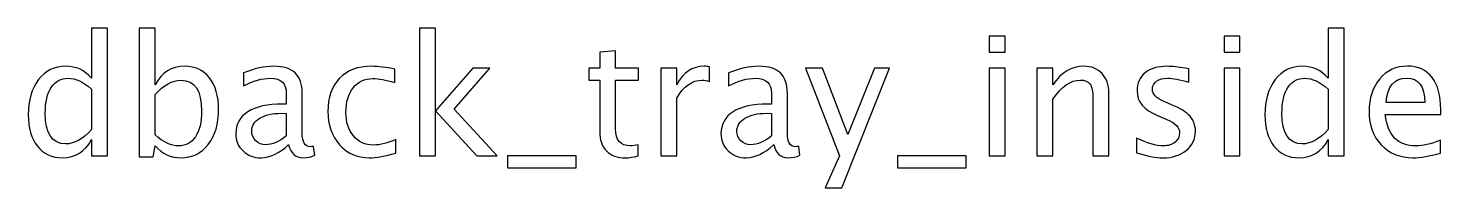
# Model space of a CAD drawing. Header units: centimetres. Extents: x -34.9 to 34.8, y -12.8 to 28.7.
# Drawn here: x 12.2 to 34.79, y 26.16 to 28.71 of the extents above; entities that cross this region are included whole.
import ezdxf

# ---------------------------------------------------------------- set-up
doc = ezdxf.new("R2010")
doc.units = ezdxf.units.CM
doc.header["$MEASUREMENT"] = 0
doc.layers.add('Layer 1', color=7, linetype='Continuous')

msp = doc.modelspace()

# ---------------------------------------------------------------- linework, layer by layer
at = {"layer": 'Layer 1'}
for points, knots in [([(13.21373, 26.67044), (13.21373, 26.67044), (13.21373, 26.9337), (13.21373, 26.9337), (13.21373, 26.9337), (13.1101, 26.73703), (12.954, 26.63869), (12.74542, 26.63869), (12.74542, 26.63869), (12.57608, 26.63869), (12.44291, 26.69999), (12.3459, 26.82302), (12.3459, 26.82302), (12.24888, 26.94605), (12.20037, 27.11406), (12.20037, 27.32705), (12.20037, 27.32705), (12.20037, 27.55988), (12.2555, 27.74729), (12.3653, 27.88929), (12.3653, 27.88929), (12.47554, 28.03084), (12.62018, 28.10183), (12.79966, 28.10183), (12.79966, 28.10183), (12.9659, 28.10183), (13.10437, 28.03833), (13.21373, 27.91089), (13.21373, 27.91089), (13.21373, 27.91089), (13.21373, 28.71037), (13.21373, 28.71037), (13.21373, 28.71037), (13.21373, 28.71037), (13.46773, 28.71037), (13.46773, 28.71037), (13.46773, 28.71037), (13.46773, 28.71037), (13.46773, 26.67044), (13.46773, 26.67044), (13.46773, 26.67044), (13.46773, 26.67044), (13.21373, 26.67044), (13.21373, 26.67044)], [0, 0, 0, 0, 0.08333333, 0.08333333, 0.08333333, 0.08333333, 0.16666667, 0.16666667, 0.16666667, 0.16666667, 0.25, 0.25, 0.25, 0.25, 0.33333333, 0.33333333, 0.33333333, 0.33333333, 0.41666667, 0.41666667, 0.41666667, 0.41666667, 0.5, 0.5, 0.5, 0.5, 0.58333333, 0.58333333, 0.58333333, 0.58333333, 0.66666667, 0.66666667, 0.66666667, 0.66666667, 0.75, 0.75, 0.75, 0.75, 0.83333333, 0.83333333, 0.83333333, 0.83333333, 1, 1, 1, 1]), ([(13.97661, 26.65457), (13.97661, 26.65457), (13.97661, 28.71037), (13.97661, 28.71037), (13.97661, 28.71037), (13.97661, 28.71037), (14.23061, 28.71037), (14.23061, 28.71037), (14.23061, 28.71037), (14.23061, 28.71037), (14.23061, 27.80771), (14.23061, 27.80771), (14.23061, 27.80771), (14.33468, 28.00394), (14.49122, 28.10183), (14.6998, 28.10183), (14.6998, 28.10183), (14.8687, 28.10183), (15.00143, 28.04054), (15.09844, 27.91751), (15.09844, 27.91751), (15.19546, 27.79448), (15.24396, 27.62647), (15.24396, 27.41348), (15.24396, 27.41348), (15.24396, 27.18153), (15.18884, 26.99411), (15.07904, 26.85212), (15.07904, 26.85212), (14.96924, 26.70969), (14.8246, 26.63869), (14.64556, 26.63869), (14.64556, 26.63869), (14.47932, 26.63869), (14.34085, 26.70219), (14.23061, 26.82963), (14.23061, 26.82963), (14.23061, 26.82963), (14.19974, 26.65457), (14.19974, 26.65457), (14.19974, 26.65457), (14.19974, 26.65457), (13.97661, 26.65457), (13.97661, 26.65457)], [0, 0, 0, 0, 0.08333333, 0.08333333, 0.08333333, 0.08333333, 0.16666667, 0.16666667, 0.16666667, 0.16666667, 0.25, 0.25, 0.25, 0.25, 0.33333333, 0.33333333, 0.33333333, 0.33333333, 0.41666667, 0.41666667, 0.41666667, 0.41666667, 0.5, 0.5, 0.5, 0.5, 0.58333333, 0.58333333, 0.58333333, 0.58333333, 0.66666667, 0.66666667, 0.66666667, 0.66666667, 0.75, 0.75, 0.75, 0.75, 0.83333333, 0.83333333, 0.83333333, 0.83333333, 1, 1, 1, 1]), ([(18.45777, 26.67044), (18.45777, 26.67044), (18.45777, 28.71037), (18.45777, 28.71037), (18.45777, 28.71037), (18.45777, 28.71037), (18.71177, 28.71037), (18.71177, 28.71037), (18.71177, 28.71037), (18.71177, 28.71037), (18.71177, 27.39231), (18.71177, 27.39231), (18.71177, 27.39231), (18.71177, 27.39231), (19.30708, 28.07273), (19.30708, 28.07273), (19.30708, 28.07273), (19.30708, 28.07273), (19.58137, 28.07273), (19.58137, 28.07273), (19.58137, 28.07273), (19.58137, 28.07273), (19.01251, 27.41833), (19.01251, 27.41833), (19.01251, 27.41833), (19.01251, 27.41833), (19.70043, 26.67044), (19.70043, 26.67044), (19.70043, 26.67044), (19.70043, 26.67044), (19.37323, 26.67044), (19.37323, 26.67044), (19.37323, 26.67044), (19.37323, 26.67044), (18.71177, 27.38966), (18.71177, 27.38966), (18.71177, 27.38966), (18.71177, 27.38966), (18.71177, 26.67044), (18.71177, 26.67044), (18.71177, 26.67044), (18.71177, 26.67044), (18.45777, 26.67044), (18.45777, 26.67044)], [0, 0, 0, 0, 0.08333333, 0.08333333, 0.08333333, 0.08333333, 0.16666667, 0.16666667, 0.16666667, 0.16666667, 0.25, 0.25, 0.25, 0.25, 0.33333333, 0.33333333, 0.33333333, 0.33333333, 0.41666667, 0.41666667, 0.41666667, 0.41666667, 0.5, 0.5, 0.5, 0.5, 0.58333333, 0.58333333, 0.58333333, 0.58333333, 0.66666667, 0.66666667, 0.66666667, 0.66666667, 0.75, 0.75, 0.75, 0.75, 0.83333333, 0.83333333, 0.83333333, 0.83333333, 1, 1, 1, 1]), ([(32.98822, 26.67044), (32.98822, 26.67044), (32.98822, 26.9337), (32.98822, 26.9337), (32.98822, 26.9337), (32.88459, 26.73703), (32.72849, 26.63869), (32.51991, 26.63869), (32.51991, 26.63869), (32.35057, 26.63869), (32.2174, 26.69999), (32.12039, 26.82302), (32.12039, 26.82302), (32.02337, 26.94605), (31.97486, 27.11406), (31.97486, 27.32705), (31.97486, 27.32705), (31.97486, 27.55988), (32.02999, 27.74729), (32.13979, 27.88929), (32.13979, 27.88929), (32.25003, 28.03084), (32.39467, 28.10183), (32.57415, 28.10183), (32.57415, 28.10183), (32.74039, 28.10183), (32.87886, 28.03833), (32.98822, 27.91089), (32.98822, 27.91089), (32.98822, 27.91089), (32.98822, 28.71037), (32.98822, 28.71037), (32.98822, 28.71037), (32.98822, 28.71037), (33.24222, 28.71037), (33.24222, 28.71037), (33.24222, 28.71037), (33.24222, 28.71037), (33.24222, 26.67044), (33.24222, 26.67044), (33.24222, 26.67044), (33.24222, 26.67044), (32.98822, 26.67044), (32.98822, 26.67044)], [0, 0, 0, 0, 0.08333333, 0.08333333, 0.08333333, 0.08333333, 0.16666667, 0.16666667, 0.16666667, 0.16666667, 0.25, 0.25, 0.25, 0.25, 0.33333333, 0.33333333, 0.33333333, 0.33333333, 0.41666667, 0.41666667, 0.41666667, 0.41666667, 0.5, 0.5, 0.5, 0.5, 0.58333333, 0.58333333, 0.58333333, 0.58333333, 0.66666667, 0.66666667, 0.66666667, 0.66666667, 0.75, 0.75, 0.75, 0.75, 0.83333333, 0.83333333, 0.83333333, 0.83333333, 1, 1, 1, 1]), ([(27.5656, 28.32938), (27.5656, 28.32938), (27.5656, 28.58338), (27.5656, 28.58338), (27.5656, 28.58338), (27.5656, 28.58338), (27.8196, 28.58338), (27.8196, 28.58338), (27.8196, 28.58338), (27.8196, 28.58338), (27.8196, 28.32938), (27.8196, 28.32938), (27.8196, 28.32938), (27.8196, 28.32938), (27.5656, 28.32938), (27.5656, 28.32938)], [0, 0, 0, 0, 0.2, 0.2, 0.2, 0.2, 0.4, 0.4, 0.4, 0.4, 0.6, 0.6, 0.6, 0.6, 1, 1, 1, 1]), ([(31.32135, 28.32938), (31.32135, 28.32938), (31.32135, 28.58338), (31.32135, 28.58338), (31.32135, 28.58338), (31.32135, 28.58338), (31.57535, 28.58338), (31.57535, 28.58338), (31.57535, 28.58338), (31.57535, 28.58338), (31.57535, 28.32938), (31.57535, 28.32938), (31.57535, 28.32938), (31.57535, 28.32938), (31.32135, 28.32938), (31.32135, 28.32938)], [0, 0, 0, 0, 0.2, 0.2, 0.2, 0.2, 0.4, 0.4, 0.4, 0.4, 0.6, 0.6, 0.6, 0.6, 1, 1, 1, 1]), ([(21.95423, 26.67088), (21.87574, 26.64927), (21.80739, 26.63869), (21.74962, 26.63869), (21.74962, 26.63869), (21.61997, 26.63869), (21.51899, 26.67573), (21.44667, 26.74981), (21.44667, 26.74981), (21.37391, 26.8239), (21.33775, 26.92664), (21.33775, 27.0585), (21.33775, 27.0585), (21.33775, 27.0585), (21.33775, 27.88223), (21.33775, 27.88223), (21.33775, 27.88223), (21.33775, 27.88223), (21.16225, 27.88223), (21.16225, 27.88223), (21.16225, 27.88223), (21.16225, 27.88223), (21.16225, 28.07273), (21.16225, 28.07273), (21.16225, 28.07273), (21.16225, 28.07273), (21.33775, 28.07273), (21.33775, 28.07273), (21.33775, 28.07273), (21.33775, 28.07273), (21.33775, 28.32629), (21.33775, 28.32629), (21.33775, 28.32629), (21.33775, 28.32629), (21.59175, 28.35054), (21.59175, 28.35054), (21.59175, 28.35054), (21.59175, 28.35054), (21.59175, 28.07273), (21.59175, 28.07273), (21.59175, 28.07273), (21.59175, 28.07273), (21.95952, 28.07273), (21.95952, 28.07273), (21.95952, 28.07273), (21.95952, 28.07273), (21.95952, 27.88223), (21.95952, 27.88223), (21.95952, 27.88223), (21.95952, 27.88223), (21.59175, 27.88223), (21.59175, 27.88223), (21.59175, 27.88223), (21.59175, 27.88223), (21.59175, 27.10436), (21.59175, 27.10436), (21.59175, 27.10436), (21.59175, 26.92091), (21.67157, 26.82919), (21.83076, 26.82919), (21.83076, 26.82919), (21.86471, 26.82919), (21.90572, 26.83492), (21.95423, 26.84595), (21.95423, 26.84595), (21.95423, 26.84595), (21.95423, 26.67088), (21.95423, 26.67088)], [0, 0, 0, 0, 0.05555556, 0.05555556, 0.05555556, 0.05555556, 0.11111111, 0.11111111, 0.11111111, 0.11111111, 0.16666667, 0.16666667, 0.16666667, 0.16666667, 0.22222222, 0.22222222, 0.22222222, 0.22222222, 0.27777778, 0.27777778, 0.27777778, 0.27777778, 0.33333333, 0.33333333, 0.33333333, 0.33333333, 0.38888889, 0.38888889, 0.38888889, 0.38888889, 0.44444444, 0.44444444, 0.44444444, 0.44444444, 0.5, 0.5, 0.5, 0.5, 0.55555556, 0.55555556, 0.55555556, 0.55555556, 0.61111111, 0.61111111, 0.61111111, 0.61111111, 0.66666667, 0.66666667, 0.66666667, 0.66666667, 0.72222222, 0.72222222, 0.72222222, 0.72222222, 0.77777778, 0.77777778, 0.77777778, 0.77777778, 0.83333333, 0.83333333, 0.83333333, 0.83333333, 0.88888889, 0.88888889, 0.88888889, 0.88888889, 1, 1, 1, 1]), ([(16.36447, 26.84903), (16.2119, 26.7088), (16.06505, 26.63869), (15.92394, 26.63869), (15.92394, 26.63869), (15.80797, 26.63869), (15.71139, 26.67485), (15.63511, 26.74761), (15.63511, 26.74761), (15.55838, 26.82037), (15.52001, 26.91209), (15.52001, 27.02278), (15.52001, 27.02278), (15.52001, 27.17579), (15.58439, 27.29353), (15.71316, 27.37555), (15.71316, 27.37555), (15.84192, 27.45757), (16.02669, 27.49858), (16.26746, 27.49858), (16.26746, 27.49858), (16.26746, 27.49858), (16.32699, 27.49858), (16.32699, 27.49858), (16.32699, 27.49858), (16.32699, 27.49858), (16.32699, 27.66748), (16.32699, 27.66748), (16.32699, 27.66748), (16.32699, 27.8302), (16.24232, 27.91133), (16.07255, 27.91133), (16.07255, 27.91133), (15.94114, 27.91133), (15.79738, 27.86988), (15.64172, 27.78698), (15.64172, 27.78698), (15.64172, 27.78698), (15.64172, 27.996), (15.64172, 27.996), (15.64172, 27.996), (15.81282, 28.06656), (15.97421, 28.10183), (16.12547, 28.10183), (16.12547, 28.10183), (16.28113, 28.10183), (16.39622, 28.06656), (16.46986, 27.99556), (16.46986, 27.99556), (16.54395, 27.92456), (16.58099, 27.8152), (16.58099, 27.66748), (16.58099, 27.66748), (16.58099, 27.66748), (16.58099, 27.0338), (16.58099, 27.0338), (16.58099, 27.0338), (16.58099, 26.88872), (16.62553, 26.81596), (16.71504, 26.81596), (16.71504, 26.81596), (16.72607, 26.81596), (16.74238, 26.81772), (16.76399, 26.82125), (16.76399, 26.82125), (16.76399, 26.82125), (16.78207, 26.68014), (16.78207, 26.68014), (16.78207, 26.68014), (16.72431, 26.65236), (16.66081, 26.63869), (16.59113, 26.63869), (16.59113, 26.63869), (16.47251, 26.63869), (16.3971, 26.7088), (16.36447, 26.84903)], [0, 0, 0, 0, 0.05, 0.05, 0.05, 0.05, 0.1, 0.1, 0.1, 0.1, 0.15, 0.15, 0.15, 0.15, 0.2, 0.2, 0.2, 0.2, 0.25, 0.25, 0.25, 0.25, 0.3, 0.3, 0.3, 0.3, 0.35, 0.35, 0.35, 0.35, 0.4, 0.4, 0.4, 0.4, 0.45, 0.45, 0.45, 0.45, 0.5, 0.5, 0.5, 0.5, 0.55, 0.55, 0.55, 0.55, 0.6, 0.6, 0.6, 0.6, 0.65, 0.65, 0.65, 0.65, 0.7, 0.7, 0.7, 0.7, 0.75, 0.75, 0.75, 0.75, 0.8, 0.8, 0.8, 0.8, 0.85, 0.85, 0.85, 0.85, 0.9, 0.9, 0.9, 0.9, 1, 1, 1, 1]), ([(18.07633, 26.71277), (17.91184, 26.66338), (17.76985, 26.63869), (17.65035, 26.63869), (17.65035, 26.63869), (17.46073, 26.63869), (17.30374, 26.7088), (17.17895, 26.84859), (17.17895, 26.84859), (17.05415, 26.98882), (16.99153, 27.16565), (16.99153, 27.37864), (16.99153, 27.37864), (16.99153, 27.60618), (17.05327, 27.78389), (17.17674, 27.91089), (17.17674, 27.91089), (17.30021, 28.03833), (17.47263, 28.10183), (17.694, 28.10183), (17.694, 28.10183), (17.80292, 28.10183), (17.92551, 28.08684), (18.06045, 28.05685), (18.06045, 28.05685), (18.06045, 28.05685), (18.06045, 27.84254), (18.06045, 27.84254), (18.06045, 27.84254), (17.91713, 27.88488), (17.80028, 27.90604), (17.71032, 27.90604), (17.71032, 27.90604), (17.57979, 27.90604), (17.47528, 27.85709), (17.39723, 27.75964), (17.39723, 27.75964), (17.31918, 27.66219), (17.27993, 27.5321), (17.27993, 27.36982), (17.27993, 27.36982), (17.27993, 27.21239), (17.3205, 27.08539), (17.4012, 26.98794), (17.4012, 26.98794), (17.4819, 26.89093), (17.58729, 26.84242), (17.71826, 26.84242), (17.71826, 26.84242), (17.83423, 26.84242), (17.95329, 26.87241), (18.07633, 26.93238), (18.07633, 26.93238), (18.07633, 26.93238), (18.07633, 26.71277), (18.07633, 26.71277)], [0, 0, 0, 0, 0.06666667, 0.06666667, 0.06666667, 0.06666667, 0.13333333, 0.13333333, 0.13333333, 0.13333333, 0.2, 0.2, 0.2, 0.2, 0.26666667, 0.26666667, 0.26666667, 0.26666667, 0.33333333, 0.33333333, 0.33333333, 0.33333333, 0.4, 0.4, 0.4, 0.4, 0.46666667, 0.46666667, 0.46666667, 0.46666667, 0.53333333, 0.53333333, 0.53333333, 0.53333333, 0.6, 0.6, 0.6, 0.6, 0.66666667, 0.66666667, 0.66666667, 0.66666667, 0.73333333, 0.73333333, 0.73333333, 0.73333333, 0.8, 0.8, 0.8, 0.8, 0.86666667, 0.86666667, 0.86666667, 0.86666667, 1, 1, 1, 1]), ([(22.31671, 26.67044), (22.31671, 26.67044), (22.31671, 28.07273), (22.31671, 28.07273), (22.31671, 28.07273), (22.31671, 28.07273), (22.57071, 28.07273), (22.57071, 28.07273), (22.57071, 28.07273), (22.57071, 28.07273), (22.57071, 27.80771), (22.57071, 27.80771), (22.57071, 27.80771), (22.67169, 28.00394), (22.81809, 28.10183), (23.01036, 28.10183), (23.01036, 28.10183), (23.03638, 28.10183), (23.06372, 28.09963), (23.09194, 28.09522), (23.09194, 28.09522), (23.09194, 28.09522), (23.09194, 27.85754), (23.09194, 27.85754), (23.09194, 27.85754), (23.04784, 27.87209), (23.00904, 27.87958), (22.97552, 27.87958), (22.97552, 27.87958), (22.81413, 27.87958), (22.67919, 27.78433), (22.57071, 27.59339), (22.57071, 27.59339), (22.57071, 27.59339), (22.57071, 26.67044), (22.57071, 26.67044), (22.57071, 26.67044), (22.57071, 26.67044), (22.31671, 26.67044), (22.31671, 26.67044)], [0, 0, 0, 0, 0.09090909, 0.09090909, 0.09090909, 0.09090909, 0.18181818, 0.18181818, 0.18181818, 0.18181818, 0.27272727, 0.27272727, 0.27272727, 0.27272727, 0.36363636, 0.36363636, 0.36363636, 0.36363636, 0.45454545, 0.45454545, 0.45454545, 0.45454545, 0.54545455, 0.54545455, 0.54545455, 0.54545455, 0.63636364, 0.63636364, 0.63636364, 0.63636364, 0.72727273, 0.72727273, 0.72727273, 0.72727273, 0.81818182, 0.81818182, 0.81818182, 0.81818182, 1, 1, 1, 1]), ([(24.12205, 26.84903), (23.96948, 26.7088), (23.82263, 26.63869), (23.68152, 26.63869), (23.68152, 26.63869), (23.56555, 26.63869), (23.46897, 26.67485), (23.39269, 26.74761), (23.39269, 26.74761), (23.31596, 26.82037), (23.27759, 26.91209), (23.27759, 27.02278), (23.27759, 27.02278), (23.27759, 27.17579), (23.34197, 27.29353), (23.47074, 27.37555), (23.47074, 27.37555), (23.5995, 27.45757), (23.78427, 27.49858), (24.02504, 27.49858), (24.02504, 27.49858), (24.02504, 27.49858), (24.08457, 27.49858), (24.08457, 27.49858), (24.08457, 27.49858), (24.08457, 27.49858), (24.08457, 27.66748), (24.08457, 27.66748), (24.08457, 27.66748), (24.08457, 27.8302), (23.9999, 27.91133), (23.83013, 27.91133), (23.83013, 27.91133), (23.69872, 27.91133), (23.55496, 27.86988), (23.3993, 27.78698), (23.3993, 27.78698), (23.3993, 27.78698), (23.3993, 27.996), (23.3993, 27.996), (23.3993, 27.996), (23.5704, 28.06656), (23.73179, 28.10183), (23.88305, 28.10183), (23.88305, 28.10183), (24.03871, 28.10183), (24.1538, 28.06656), (24.22744, 27.99556), (24.22744, 27.99556), (24.30153, 27.92456), (24.33857, 27.8152), (24.33857, 27.66748), (24.33857, 27.66748), (24.33857, 27.66748), (24.33857, 27.0338), (24.33857, 27.0338), (24.33857, 27.0338), (24.33857, 26.88872), (24.38311, 26.81596), (24.47262, 26.81596), (24.47262, 26.81596), (24.48365, 26.81596), (24.49996, 26.81772), (24.52157, 26.82125), (24.52157, 26.82125), (24.52157, 26.82125), (24.53965, 26.68014), (24.53965, 26.68014), (24.53965, 26.68014), (24.48189, 26.65236), (24.41839, 26.63869), (24.34871, 26.63869), (24.34871, 26.63869), (24.23009, 26.63869), (24.15468, 26.7088), (24.12205, 26.84903)], [0, 0, 0, 0, 0.05, 0.05, 0.05, 0.05, 0.1, 0.1, 0.1, 0.1, 0.15, 0.15, 0.15, 0.15, 0.2, 0.2, 0.2, 0.2, 0.25, 0.25, 0.25, 0.25, 0.3, 0.3, 0.3, 0.3, 0.35, 0.35, 0.35, 0.35, 0.4, 0.4, 0.4, 0.4, 0.45, 0.45, 0.45, 0.45, 0.5, 0.5, 0.5, 0.5, 0.55, 0.55, 0.55, 0.55, 0.6, 0.6, 0.6, 0.6, 0.65, 0.65, 0.65, 0.65, 0.7, 0.7, 0.7, 0.7, 0.75, 0.75, 0.75, 0.75, 0.8, 0.8, 0.8, 0.8, 0.85, 0.85, 0.85, 0.85, 0.9, 0.9, 0.9, 0.9, 1, 1, 1, 1]), ([(24.94314, 26.15979), (24.94314, 26.15979), (25.17068, 26.66868), (25.17068, 26.66868), (25.17068, 26.66868), (25.17068, 26.66868), (24.62741, 28.07273), (24.62741, 28.07273), (24.62741, 28.07273), (24.62741, 28.07273), (24.89993, 28.07273), (24.89993, 28.07273), (24.89993, 28.07273), (24.89993, 28.07273), (25.30386, 27.01087), (25.30386, 27.01087), (25.30386, 27.01087), (25.30386, 27.01087), (25.73469, 28.07273), (25.73469, 28.07273), (25.73469, 28.07273), (25.73469, 28.07273), (25.97413, 28.07273), (25.97413, 28.07273), (25.97413, 28.07273), (25.97413, 28.07273), (25.20773, 26.15979), (25.20773, 26.15979), (25.20773, 26.15979), (25.20773, 26.15979), (24.94314, 26.15979), (24.94314, 26.15979)], [0, 0, 0, 0, 0.11111111, 0.11111111, 0.11111111, 0.11111111, 0.22222222, 0.22222222, 0.22222222, 0.22222222, 0.33333333, 0.33333333, 0.33333333, 0.33333333, 0.44444444, 0.44444444, 0.44444444, 0.44444444, 0.55555556, 0.55555556, 0.55555556, 0.55555556, 0.66666667, 0.66666667, 0.66666667, 0.66666667, 0.77777778, 0.77777778, 0.77777778, 0.77777778, 1, 1, 1, 1]), ([(27.5656, 26.67044), (27.5656, 26.67044), (27.5656, 28.07273), (27.5656, 28.07273), (27.5656, 28.07273), (27.5656, 28.07273), (27.8196, 28.07273), (27.8196, 28.07273), (27.8196, 28.07273), (27.8196, 28.07273), (27.8196, 26.67044), (27.8196, 26.67044), (27.8196, 26.67044), (27.8196, 26.67044), (27.5656, 26.67044), (27.5656, 26.67044)], [0, 0, 0, 0, 0.2, 0.2, 0.2, 0.2, 0.4, 0.4, 0.4, 0.4, 0.6, 0.6, 0.6, 0.6, 1, 1, 1, 1]), ([(28.33024, 26.67044), (28.33024, 26.67044), (28.33024, 28.07273), (28.33024, 28.07273), (28.33024, 28.07273), (28.33024, 28.07273), (28.58424, 28.07273), (28.58424, 28.07273), (28.58424, 28.07273), (28.58424, 28.07273), (28.58424, 27.80771), (28.58424, 27.80771), (28.58424, 27.80771), (28.71874, 28.00394), (28.88366, 28.10183), (29.07857, 28.10183), (29.07857, 28.10183), (29.20116, 28.10183), (29.29861, 28.06347), (29.37049, 27.9863), (29.37049, 27.9863), (29.44237, 27.90957), (29.47853, 27.80594), (29.47853, 27.6763), (29.47853, 27.6763), (29.47853, 27.6763), (29.47853, 26.67044), (29.47853, 26.67044), (29.47853, 26.67044), (29.47853, 26.67044), (29.22453, 26.67044), (29.22453, 26.67044), (29.22453, 26.67044), (29.22453, 26.67044), (29.22453, 27.59339), (29.22453, 27.59339), (29.22453, 27.59339), (29.22453, 27.69746), (29.2091, 27.77155), (29.17867, 27.81564), (29.17867, 27.81564), (29.1478, 27.86018), (29.09709, 27.88223), (29.02609, 27.88223), (29.02609, 27.88223), (28.86999, 27.88223), (28.7227, 27.78037), (28.58424, 27.57664), (28.58424, 27.57664), (28.58424, 27.57664), (28.58424, 26.67044), (28.58424, 26.67044), (28.58424, 26.67044), (28.58424, 26.67044), (28.33024, 26.67044), (28.33024, 26.67044)], [0, 0, 0, 0, 0.06666667, 0.06666667, 0.06666667, 0.06666667, 0.13333333, 0.13333333, 0.13333333, 0.13333333, 0.2, 0.2, 0.2, 0.2, 0.26666667, 0.26666667, 0.26666667, 0.26666667, 0.33333333, 0.33333333, 0.33333333, 0.33333333, 0.4, 0.4, 0.4, 0.4, 0.46666667, 0.46666667, 0.46666667, 0.46666667, 0.53333333, 0.53333333, 0.53333333, 0.53333333, 0.6, 0.6, 0.6, 0.6, 0.66666667, 0.66666667, 0.66666667, 0.66666667, 0.73333333, 0.73333333, 0.73333333, 0.73333333, 0.8, 0.8, 0.8, 0.8, 0.86666667, 0.86666667, 0.86666667, 0.86666667, 1, 1, 1, 1]), ([(29.92215, 26.72071), (29.92215, 26.72071), (29.92215, 26.95354), (29.92215, 26.95354), (29.92215, 26.95354), (30.0884, 26.87064), (30.23259, 26.82919), (30.35562, 26.82919), (30.35562, 26.82919), (30.42883, 26.82919), (30.48968, 26.84903), (30.53775, 26.88872), (30.53775, 26.88872), (30.58581, 26.92797), (30.61006, 26.97736), (30.61006, 27.03689), (30.61006, 27.03689), (30.61006, 27.12376), (30.5426, 27.19564), (30.40766, 27.25252), (30.40766, 27.25252), (30.40766, 27.25252), (30.25905, 27.31558), (30.25905, 27.31558), (30.25905, 27.31558), (30.03989, 27.40642), (29.93009, 27.53783), (29.93009, 27.70849), (29.93009, 27.70849), (29.93009, 27.83064), (29.9733, 27.92677), (30.05973, 27.99688), (30.05973, 27.99688), (30.14616, 28.067), (30.26478, 28.10183), (30.41516, 28.10183), (30.41516, 28.10183), (30.49321, 28.10183), (30.59022, 28.09125), (30.70531, 28.06964), (30.70531, 28.06964), (30.70531, 28.06964), (30.75823, 28.0595), (30.75823, 28.0595), (30.75823, 28.0595), (30.75823, 28.0595), (30.75823, 27.84783), (30.75823, 27.84783), (30.75823, 27.84783), (30.61668, 27.89017), (30.50379, 27.91133), (30.41956, 27.91133), (30.41956, 27.91133), (30.34548, 27.91133), (30.28683, 27.89502), (30.24229, 27.86283), (30.24229, 27.86283), (30.1982, 27.83064), (30.17615, 27.78742), (30.17615, 27.73318), (30.17615, 27.73318), (30.17615, 27.65689), (30.23788, 27.59207), (30.3618, 27.5396), (30.3618, 27.5396), (30.3618, 27.5396), (30.48395, 27.488), (30.48395, 27.488), (30.48395, 27.488), (30.62241, 27.42979), (30.72031, 27.36806), (30.77763, 27.30323), (30.77763, 27.30323), (30.8354, 27.23841), (30.86406, 27.15727), (30.86406, 27.06026), (30.86406, 27.06026), (30.86406, 26.93723), (30.81556, 26.83625), (30.7181, 26.75731), (30.7181, 26.75731), (30.62109, 26.67838), (30.49673, 26.63869), (30.34548, 26.63869), (30.34548, 26.63869), (30.22907, 26.63869), (30.0884, 26.66603), (29.92215, 26.72071)], [0, 0, 0, 0, 0.04347826, 0.04347826, 0.04347826, 0.04347826, 0.08695652, 0.08695652, 0.08695652, 0.08695652, 0.13043478, 0.13043478, 0.13043478, 0.13043478, 0.17391304, 0.17391304, 0.17391304, 0.17391304, 0.2173913, 0.2173913, 0.2173913, 0.2173913, 0.26086957, 0.26086957, 0.26086957, 0.26086957, 0.30434783, 0.30434783, 0.30434783, 0.30434783, 0.34782609, 0.34782609, 0.34782609, 0.34782609, 0.39130435, 0.39130435, 0.39130435, 0.39130435, 0.43478261, 0.43478261, 0.43478261, 0.43478261, 0.47826087, 0.47826087, 0.47826087, 0.47826087, 0.52173913, 0.52173913, 0.52173913, 0.52173913, 0.56521739, 0.56521739, 0.56521739, 0.56521739, 0.60869565, 0.60869565, 0.60869565, 0.60869565, 0.65217391, 0.65217391, 0.65217391, 0.65217391, 0.69565217, 0.69565217, 0.69565217, 0.69565217, 0.73913043, 0.73913043, 0.73913043, 0.73913043, 0.7826087, 0.7826087, 0.7826087, 0.7826087, 0.82608696, 0.82608696, 0.82608696, 0.82608696, 0.86956522, 0.86956522, 0.86956522, 0.86956522, 0.91304348, 0.91304348, 0.91304348, 0.91304348, 1, 1, 1, 1]), ([(31.32135, 26.67044), (31.32135, 26.67044), (31.32135, 28.07273), (31.32135, 28.07273), (31.32135, 28.07273), (31.32135, 28.07273), (31.57535, 28.07273), (31.57535, 28.07273), (31.57535, 28.07273), (31.57535, 28.07273), (31.57535, 26.67044), (31.57535, 26.67044), (31.57535, 26.67044), (31.57535, 26.67044), (31.32135, 26.67044), (31.32135, 26.67044)], [0, 0, 0, 0, 0.2, 0.2, 0.2, 0.2, 0.4, 0.4, 0.4, 0.4, 0.6, 0.6, 0.6, 0.6, 1, 1, 1, 1]), ([(34.78033, 26.71542), (34.60967, 26.66427), (34.46371, 26.63869), (34.342, 26.63869), (34.342, 26.63869), (34.1343, 26.63869), (33.96541, 26.70748), (33.83533, 26.84462), (33.83533, 26.84462), (33.70524, 26.98177), (33.63997, 27.15948), (33.63997, 27.3782), (33.63997, 27.3782), (33.63997, 27.59031), (33.6973, 27.76449), (33.81239, 27.90075), (33.81239, 27.90075), (33.92749, 28.03657), (34.07477, 28.10448), (34.25425, 28.10448), (34.25425, 28.10448), (34.42402, 28.10448), (34.55543, 28.04407), (34.64804, 27.92324), (34.64804, 27.92324), (34.74064, 27.80241), (34.78694, 27.63132), (34.78694, 27.40951), (34.78694, 27.40951), (34.78694, 27.40951), (34.78562, 27.3319), (34.78562, 27.3319), (34.78562, 27.3319), (34.78562, 27.3319), (33.89927, 27.3319), (33.89927, 27.3319), (33.89927, 27.3319), (33.93631, 26.99676), (34.09991, 26.82919), (34.38963, 26.82919), (34.38963, 26.82919), (34.4959, 26.82919), (34.62599, 26.85918), (34.78033, 26.91915), (34.78033, 26.91915), (34.78033, 26.91915), (34.78033, 26.71542), (34.78033, 26.71542)], [0, 0, 0, 0, 0.07692308, 0.07692308, 0.07692308, 0.07692308, 0.15384615, 0.15384615, 0.15384615, 0.15384615, 0.23076923, 0.23076923, 0.23076923, 0.23076923, 0.30769231, 0.30769231, 0.30769231, 0.30769231, 0.38461538, 0.38461538, 0.38461538, 0.38461538, 0.46153846, 0.46153846, 0.46153846, 0.46153846, 0.53846154, 0.53846154, 0.53846154, 0.53846154, 0.61538462, 0.61538462, 0.61538462, 0.61538462, 0.69230769, 0.69230769, 0.69230769, 0.69230769, 0.76923077, 0.76923077, 0.76923077, 0.76923077, 0.84615385, 0.84615385, 0.84615385, 0.84615385, 1, 1, 1, 1]), ([(13.21373, 27.73715), (13.08188, 27.85313), (12.95708, 27.91133), (12.8389, 27.91133), (12.8389, 27.91133), (12.72249, 27.91133), (12.63253, 27.86283), (12.56859, 27.76537), (12.56859, 27.76537), (12.50465, 27.66836), (12.4729, 27.53078), (12.4729, 27.35262), (12.4729, 27.35262), (12.4729, 27.02498), (12.58137, 26.86094), (12.79877, 26.86094), (12.79877, 26.86094), (12.93988, 26.86094), (13.07835, 26.93811), (13.21373, 27.09201), (13.21373, 27.09201), (13.21373, 27.09201), (13.21373, 27.73715), (13.21373, 27.73715)], [0, 0, 0, 0, 0.14285714, 0.14285714, 0.14285714, 0.14285714, 0.28571429, 0.28571429, 0.28571429, 0.28571429, 0.42857143, 0.42857143, 0.42857143, 0.42857143, 0.57142857, 0.57142857, 0.57142857, 0.57142857, 0.71428571, 0.71428571, 0.71428571, 0.71428571, 1, 1, 1, 1]), ([(14.23061, 27.0047), (14.36158, 26.88784), (14.48637, 26.82919), (14.60499, 26.82919), (14.60499, 26.82919), (14.72185, 26.82919), (14.81225, 26.87814), (14.87575, 26.97559), (14.87575, 26.97559), (14.93969, 27.07305), (14.97144, 27.21019), (14.97144, 27.38746), (14.97144, 27.38746), (14.97144, 27.71554), (14.86296, 27.87958), (14.646, 27.87958), (14.646, 27.87958), (14.50401, 27.87958), (14.36555, 27.80286), (14.23061, 27.64896), (14.23061, 27.64896), (14.23061, 27.64896), (14.23061, 27.0047), (14.23061, 27.0047)], [0, 0, 0, 0, 0.14285714, 0.14285714, 0.14285714, 0.14285714, 0.28571429, 0.28571429, 0.28571429, 0.28571429, 0.42857143, 0.42857143, 0.42857143, 0.42857143, 0.57142857, 0.57142857, 0.57142857, 0.57142857, 0.71428571, 0.71428571, 0.71428571, 0.71428571, 1, 1, 1, 1]), ([(32.98822, 27.73715), (32.85637, 27.85313), (32.73157, 27.91133), (32.61339, 27.91133), (32.61339, 27.91133), (32.49698, 27.91133), (32.40702, 27.86283), (32.34308, 27.76537), (32.34308, 27.76537), (32.27914, 27.66836), (32.24739, 27.53078), (32.24739, 27.35262), (32.24739, 27.35262), (32.24739, 27.02498), (32.35586, 26.86094), (32.57326, 26.86094), (32.57326, 26.86094), (32.71437, 26.86094), (32.85284, 26.93811), (32.98822, 27.09201), (32.98822, 27.09201), (32.98822, 27.09201), (32.98822, 27.73715), (32.98822, 27.73715)], [0, 0, 0, 0, 0.14285714, 0.14285714, 0.14285714, 0.14285714, 0.28571429, 0.28571429, 0.28571429, 0.28571429, 0.42857143, 0.42857143, 0.42857143, 0.42857143, 0.57142857, 0.57142857, 0.57142857, 0.57142857, 0.71428571, 0.71428571, 0.71428571, 0.71428571, 1, 1, 1, 1]), ([(33.9125, 27.5224), (33.9125, 27.5224), (34.53162, 27.5224), (34.53162, 27.5224), (34.53162, 27.5224), (34.53162, 27.78345), (34.43416, 27.91398), (34.2397, 27.91398), (34.2397, 27.91398), (34.0439, 27.91398), (33.93498, 27.78345), (33.9125, 27.5224)], [0, 0, 0, 0, 0.25, 0.25, 0.25, 0.25, 0.5, 0.5, 0.5, 0.5, 1, 1, 1, 1]), ([(16.32699, 26.9875), (16.32699, 26.9875), (16.32699, 27.34777), (16.32699, 27.34777), (16.32699, 27.34777), (16.32699, 27.34777), (16.24541, 27.35042), (16.24541, 27.35042), (16.24541, 27.35042), (16.1043, 27.35042), (15.99053, 27.3244), (15.90366, 27.27237), (15.90366, 27.27237), (15.81723, 27.21989), (15.77401, 27.15066), (15.77401, 27.06423), (15.77401, 27.06423), (15.77401, 27.00381), (15.79562, 26.95266), (15.83839, 26.91077), (15.83839, 26.91077), (15.88161, 26.86888), (15.93408, 26.84771), (15.99626, 26.84771), (15.99626, 26.84771), (16.10209, 26.84771), (16.21234, 26.89445), (16.32699, 26.9875)], [0, 0, 0, 0, 0.125, 0.125, 0.125, 0.125, 0.25, 0.25, 0.25, 0.25, 0.375, 0.375, 0.375, 0.375, 0.5, 0.5, 0.5, 0.5, 0.625, 0.625, 0.625, 0.625, 0.75, 0.75, 0.75, 0.75, 1, 1, 1, 1]), ([(24.08457, 26.9875), (24.08457, 26.9875), (24.08457, 27.34777), (24.08457, 27.34777), (24.08457, 27.34777), (24.08457, 27.34777), (24.00299, 27.35042), (24.00299, 27.35042), (24.00299, 27.35042), (23.86188, 27.35042), (23.74811, 27.3244), (23.66124, 27.27237), (23.66124, 27.27237), (23.57481, 27.21989), (23.53159, 27.15066), (23.53159, 27.06423), (23.53159, 27.06423), (23.53159, 27.00381), (23.5532, 26.95266), (23.59597, 26.91077), (23.59597, 26.91077), (23.63919, 26.86888), (23.69166, 26.84771), (23.75384, 26.84771), (23.75384, 26.84771), (23.85967, 26.84771), (23.96992, 26.89445), (24.08457, 26.9875)], [0, 0, 0, 0, 0.125, 0.125, 0.125, 0.125, 0.25, 0.25, 0.25, 0.25, 0.375, 0.375, 0.375, 0.375, 0.5, 0.5, 0.5, 0.5, 0.625, 0.625, 0.625, 0.625, 0.75, 0.75, 0.75, 0.75, 1, 1, 1, 1]), ([(19.86138, 26.47994), (19.86138, 26.47994), (19.86138, 26.67044), (19.86138, 26.67044), (19.86138, 26.67044), (19.86138, 26.67044), (20.96205, 26.67044), (20.96205, 26.67044), (20.96205, 26.67044), (20.96205, 26.67044), (20.96205, 26.47994), (20.96205, 26.47994), (20.96205, 26.47994), (20.96205, 26.47994), (19.86138, 26.47994), (19.86138, 26.47994)], [0, 0, 0, 0, 0.2, 0.2, 0.2, 0.2, 0.4, 0.4, 0.4, 0.4, 0.6, 0.6, 0.6, 0.6, 1, 1, 1, 1]), ([(26.09981, 26.47994), (26.09981, 26.47994), (26.09981, 26.67044), (26.09981, 26.67044), (26.09981, 26.67044), (26.09981, 26.67044), (27.20048, 26.67044), (27.20048, 26.67044), (27.20048, 26.67044), (27.20048, 26.67044), (27.20048, 26.47994), (27.20048, 26.47994), (27.20048, 26.47994), (27.20048, 26.47994), (26.09981, 26.47994), (26.09981, 26.47994)], [0, 0, 0, 0, 0.2, 0.2, 0.2, 0.2, 0.4, 0.4, 0.4, 0.4, 0.6, 0.6, 0.6, 0.6, 1, 1, 1, 1])]:
    msp.add_open_spline(points, degree=3, knots=knots, dxfattribs=at)

doc.saveas('drawing.dxf')
